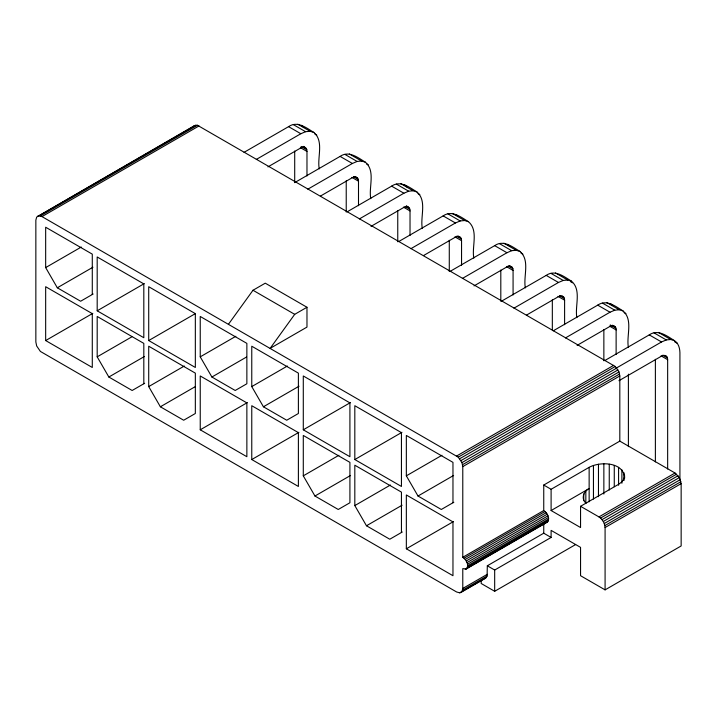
<?xml version="1.0" encoding="UTF-8"?>
<svg xmlns="http://www.w3.org/2000/svg" width="717" height="717" viewBox="0 0 717 717"><rect width="100%" height="100%" fill="white"/><g stroke="black" fill="none" stroke-linecap="round" stroke-linejoin="round"><path stroke-width="1.08" d="M460.986 592.421L461.954 591.525L462.779 588.451L462.779 568.626L466.247 568.966L547.214 522.218C550.638 518.705 547.223 512.772 543.746 510.54L543.746 485.042L619.811 441.125L675.02 473.005L679.357 477.585L681.15 483.625L681.15 545.96L605.085 589.867L580.555 575.706L580.555 547.376L551.104 530.374L551.104 537.454L494.676 570.042L487.318 565.785L487.103 576.002L485.517 578.26L460.986 592.421L459.714 592.816L456.648 592L40.394 351.438L36.675 345.988L35.85 341.973L35.85 220.146L36.675 217.072L194.674 125.511L197.426 125.26L615.267 366.495L618.986 371.953L619.811 375.968L619.811 441.125M466.247 568.966C469.671 565.453 466.247 559.52 462.779 557.288L462.779 466.624L461.954 462.608L458.235 457.159L41.98 216.597L38.915 215.781L37.642 216.167M624.677 478.078C623.799 461.927 600.246 461.246 589.141 467.332L551.104 489.29L551.104 510.54L589.141 488.582C583.656 491.1 580.806 498.673 585.834 503.092M624.677 475.837L623.969 478.947L621.89 481.842L618.583 484.333L580.555 506.292L580.555 527.542L551.104 510.54M228.454 324.263L252.993 290.26L265.263 283.179L306.975 307.261L306.975 327.095L270.166 348.345L294.705 314.342L306.975 307.261M193.707 126.416L194.674 125.511M38.915 215.781L195.947 125.116M40.394 215.925L197.426 125.26M41.98 216.597L199.012 125.941M244.058 152.345L288.575 126.649C297.313 120.51 306.419 127.904 313.849 132.439C324.209 141.276 317.022 157.381 319.244 168.898M93.138 294.015L80.627 301.239L57.315 287.786L45.664 267.593L81.272 247.042M256.327 159.425L300.844 133.729L305.603 131.704L310.04 131.265L313.849 132.439M57.315 287.786L92.932 267.226M267.943 166.891L300.844 147.899C303.569 145.784 307.432 148.016 306.975 151.439L306.975 175.979M294.615 182.656L340.1 156.396C348.847 150.256 357.944 157.65 365.374 162.194C375.735 171.022 368.547 187.128 370.77 198.645M45.664 340.557L92.287 367.471L92.287 313.634L45.664 286.719L45.664 340.557L92.825 313.329M97.189 310.802L143.812 337.716L143.812 283.887L97.189 256.973L97.189 310.802L144.35 283.573M307.853 189.18L352.37 163.476L357.129 161.45L361.565 161.011L365.374 162.194M320.436 196.082L352.37 177.646C355.094 175.531 358.957 177.762 358.5 181.186L358.5 205.725M347.118 211.838L391.625 186.142C400.373 180.003 409.47 187.397 416.9 191.941C427.26 200.769 420.072 216.875 422.295 228.391M144.664 383.263L132.152 390.487L108.841 377.025L97.189 356.842L131.838 336.838M148.715 340.548L195.338 367.462L195.338 313.634L148.715 286.719L148.715 340.548L194.907 313.885M359.378 218.927L403.895 193.223L408.654 191.197L413.091 190.758L416.9 191.941M108.841 377.025L144.458 356.474M370.994 226.384L403.895 207.392C406.629 205.286 410.483 207.518 410.025 210.932L410.025 235.472M398.643 241.593L443.151 215.889C451.898 209.749 460.995 217.152 468.434 221.687C478.786 230.515 471.607 246.621 473.82 258.138M148.715 386.588L148.715 346.221L195.338 373.136L195.338 413.503L183.677 420.234L160.375 406.781L148.715 386.588L184.323 366.028M200.24 356.842L200.24 316.466L246.863 343.38L246.863 383.756L235.203 390.487L211.9 377.025L200.24 356.842L235.848 336.282M410.904 248.674L455.42 222.978L460.18 220.953L464.616 220.513L468.434 221.687M160.375 406.781L195.015 386.777M211.9 377.025L246.54 357.021M423.487 255.575L455.42 237.139C458.154 235.033 462.017 237.264 461.551 240.679L461.551 265.218M450.168 271.34L494.676 245.644C503.424 239.505 512.521 246.899 519.959 251.434C530.311 260.271 523.132 276.368 525.346 287.884M251.766 386.588L251.766 346.221L298.389 373.136L298.389 413.503L286.728 420.234L263.426 406.781L251.766 386.588L287.374 366.028M200.24 429.797L246.863 456.711L246.863 402.882L200.24 375.968L200.24 429.797L247.401 402.569M462.429 278.42L506.946 252.725L511.705 250.699L516.141 250.26L519.959 251.434M263.426 406.781L299.034 386.221M474.045 285.886L506.946 266.885C509.679 264.779 513.542 267.011 513.076 270.434L513.076 294.974M501.694 301.086L546.202 275.391C554.949 269.251 564.046 276.645 571.485 281.181C581.837 290.018 574.658 306.114 576.871 317.64M251.766 459.543L298.389 486.458L298.389 432.629L251.766 405.714L251.766 459.543L298.926 432.315M303.291 429.797L349.914 456.711L349.914 402.882L303.291 375.968L303.291 429.797L350.452 402.569M513.955 308.167L558.471 282.471L563.23 280.446L567.667 280.006L571.485 281.181M526.538 315.077L558.471 296.641C561.205 294.526 565.068 296.757 564.602 300.181L564.602 324.72M553.219 330.833L597.727 305.137C606.474 298.998 615.571 306.392 623.01 310.927C633.362 319.764 626.183 335.87 628.397 347.387M303.291 475.837L303.291 435.461L349.914 462.375L349.914 502.751L338.254 509.482L314.951 496.021L303.291 475.837L338.899 455.277M354.816 459.543L401.439 486.458L401.439 432.629L354.816 405.714L354.816 459.543L401.977 432.315M565.489 337.922L609.997 312.218L614.756 310.192L619.192 309.753L623.01 310.927M314.951 496.021L350.559 475.461M577.095 345.379L609.997 326.387C612.73 324.272 616.593 326.504 616.127 329.928L616.127 354.467M604.745 360.579L649.252 334.884C658 328.745 667.106 336.139 674.536 340.683C678.497 343.291 679.788 348.086 679.922 352.594L679.922 479.754M402.291 532.005L389.779 539.229L366.477 525.767L354.816 505.584L390.424 485.024M453.825 502.258L441.313 509.482L418.002 496.021L406.342 475.837L441.959 455.277M456.648 456.003L613.671 365.338M458.235 457.159L615.267 366.495M616.046 368.224L661.522 341.964L666.281 339.939L670.727 339.5L674.536 340.683M459.714 458.719L616.745 368.063M460.986 460.583L618.009 369.918M461.954 462.608L618.986 371.953M462.573 464.67L619.605 374.014M462.779 466.624L619.811 375.968M366.477 525.767L402.085 505.216M418.002 496.021L453.61 475.461M618.941 380.718L661.522 356.134C664.256 354.028 668.119 356.25 667.652 359.674L667.652 468.99M406.342 548.792L452.965 575.706L452.965 521.877L406.342 494.963L406.342 548.792L453.502 521.564M462.779 557.288L543.746 510.54M464.051 558.211L545.019 511.472M465.234 559.466L546.202 512.718M466.247 560.954L547.214 514.206M467.027 562.576L547.994 515.828M467.52 564.225L548.487 517.477M467.69 565.785L548.657 519.045M467.52 567.156L548.487 520.408M465.234 569.28L547.994 521.492M487.318 565.785L543.746 533.206L551.104 537.454M462.779 588.451L487.318 574.29M462.573 590.163L487.103 576.002M459.714 592.816L486.493 577.355M580.555 506.292L598.955 516.912L675.02 473.005M598.955 516.912L600.541 518.077L676.606 474.161M600.541 518.077L602.02 519.637L678.085 475.721M602.02 519.637L603.293 521.492L679.357 477.585M605.085 589.867L605.085 527.542L604.27 523.527L680.325 479.61M604.879 525.588L680.944 481.672M481.179 580.662L481.179 583.495L494.676 591.292L575.643 544.544M605.085 527.542L681.15 483.625M547.214 522.218L545.019 522.415M484.244 578.655L485.517 578.26M297.77 124.184L310.04 131.265M314.888 134.061L316.78 135.155M349.296 153.931L361.565 161.011M366.414 163.817L368.305 164.901M400.821 183.677L413.091 190.758M417.939 193.563L419.83 194.648M452.346 213.424L464.616 220.513M503.881 243.18L516.141 250.26M520.99 253.056L522.881 254.15M555.406 272.926L567.667 280.006M570.633 281.718L572.516 282.803M606.932 302.673L619.192 309.753M624.041 312.549L625.932 313.643M658.457 332.419L670.727 339.5M674.625 341.758L677.457 343.389M293.334 124.624L305.603 131.704M344.859 154.37L357.129 161.45M396.384 184.117L408.654 191.197M447.91 213.863L460.18 220.953M499.435 243.619L511.705 250.699M550.961 273.365L563.23 280.446M602.486 303.112L614.756 310.192M654.012 332.858L666.281 339.939M288.575 126.649L300.844 133.729M340.1 156.396L352.37 163.476M391.625 186.142L403.895 193.223M443.151 215.889L455.42 222.978M494.676 245.644L506.946 252.725M546.202 275.391L558.471 282.471M597.727 305.137L609.997 312.218M649.252 334.884L661.522 341.964M303.291 146.376L305.173 147.469M406.342 205.878L408.233 206.962M303.318 146.734L306.15 148.374M354.843 176.481L357.675 178.121M406.369 206.236L409.201 207.867M457.903 235.983L460.726 237.614M509.428 265.729L512.252 267.36M561.895 296.022L563.786 297.116M612.479 325.222L615.311 326.862M664.946 355.515L666.837 356.609M301.104 146.456L306.768 149.728M353.571 176.749L358.294 179.474M405.096 206.496L409.819 209.221M456.621 236.243L461.345 238.967M508.147 265.998L512.87 268.723M559.672 295.745L564.396 298.469M610.257 324.944L615.921 328.216M662.732 355.238L667.446 357.962M300.369 147.621L306.975 151.439M351.895 177.377L358.5 181.186M403.42 207.123L410.025 210.932M454.945 236.87L461.551 240.679M506.471 266.616L513.076 270.434M557.996 296.363L564.602 300.181M609.522 326.11L616.127 329.928M661.047 355.865L667.652 359.674M252.993 290.26L294.705 314.342M543.746 485.042L551.104 489.29M610.741 303.847L612.201 305.2M507.69 244.354L509.877 246.388M456.164 214.607L457.625 215.96M404.639 184.852L406.826 186.886M301.588 125.358L303.775 127.393M603.293 521.492L604.27 523.527M655.383 359.289L655.383 461.909M628.397 374.157L628.397 446.655M623.969 472.727L623.969 480.56M621.89 469.823L621.89 483.258M618.583 467.332L618.583 485.248M614.272 465.423L614.272 486.7M609.253 464.222L609.253 489.971M603.857 329.533L603.857 360.768M603.857 463.818L603.857 494.04M598.471 464.222L598.471 496.693M593.452 465.423L593.452 499.014M589.141 467.332L589.141 501.81M585.834 491.073L585.834 503.191M583.755 493.977L583.755 500.583M552.332 299.787L552.332 329.91M543.746 523.939L543.746 533.206M500.807 270.04L500.807 301.274M494.676 570.042L494.676 591.292M452.965 502.751L452.965 462.375L406.342 435.461L406.342 475.837M449.281 240.294L449.281 271.528M401.439 532.498L401.439 492.122L354.816 465.208L354.816 505.584M397.756 210.547L397.756 241.772M346.23 180.801L346.23 212.026M294.705 151.045L294.705 182.279M143.812 383.756L143.812 343.389L97.189 316.466L97.189 356.842M92.287 294.517L92.287 254.141L45.664 227.226L45.664 267.593"/></g></svg>
